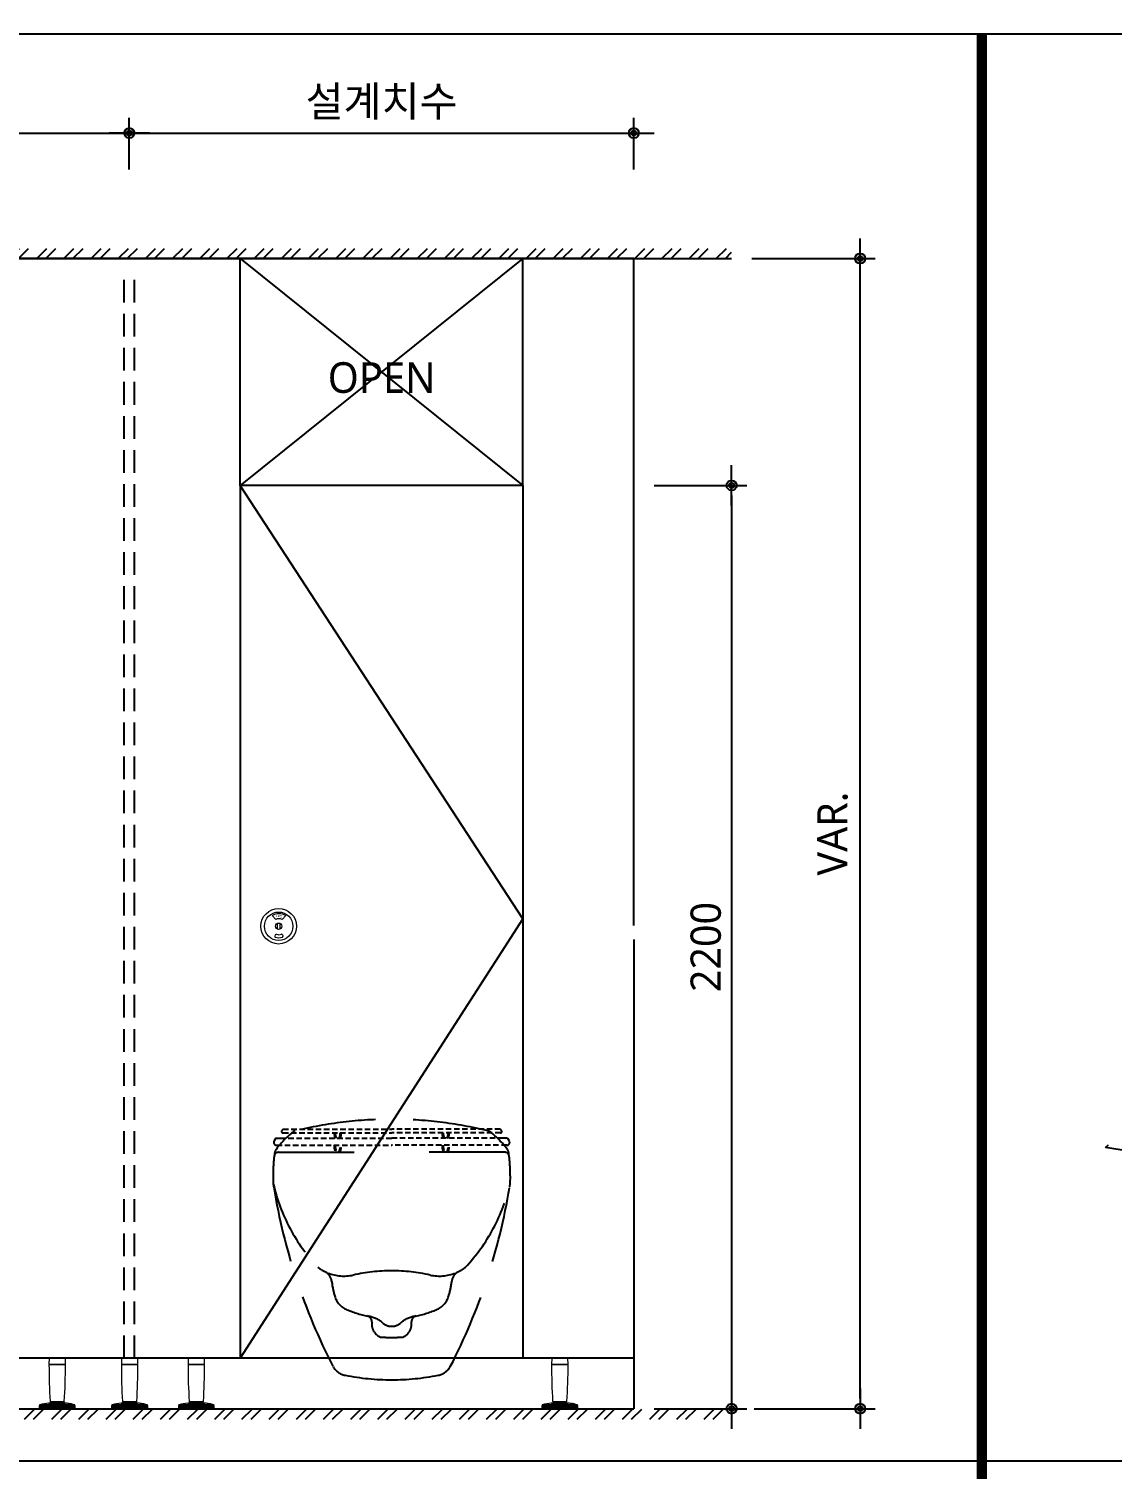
# Model space of a CAD drawing. Extents: x -256 to 8104, y -176 to 5714.
# Drawn here: x 3621 to 4694, y 4116 to 5543 of the extents above; entities that cross this region are included whole.
import ezdxf
from ezdxf.enums import TextEntityAlignment as Align

# ---------------------------------------------------------------- set-up
doc = ezdxf.new("R2010")
doc.units = 0
doc.header["$LTSCALE"] = 30
doc.linetypes.add('HIDDEN', pattern=[0.375, 0.25, -0.125])
doc.layers.get('0').update_dxf_attribs({"linetype": 'CONTINUOUS'})
doc.layers.get('DEFPOINTS').update_dxf_attribs({"linetype": 'CONTINUOUS'})
for name, color, linetype in [('DIM', 7, 'CONTINUOUS'), ('FIN', 5, 'CONTINUOUS'), ('HAT', 8, 'CONTINUOUS'), ('HID', 9, 'HIDDEN'), ('문자', 3, 'CONTINUOUS'), ('부자재', 4, 'CONTINUOUS'), ('잠금쇠(회전형)', 4, 'CONTINUOUS'), ('치수', 1, 'CONTINUOUS'), ('판넬', 2, 'CONTINUOUS'), ('해치', 8, 'CONTINUOUS')]:
    doc.layers.add(name, color=color, linetype=linetype)
doc.styles.add('HDW', font='gulim.ttc')
doc.styles.add('돋움', font='malgun.ttf')
doc.dimstyles.new('10', dxfattribs={"dimscale": 10, "dimtxt": 3, "dimasz": 1, "dimexe": 1.5, "dimexo": 2, "dimgap": 1, "dimtad": 1, "dimdec": 0, "dimlunit": 6, "dimtxsty": '돋움', "dimblk": 'DIMDOT', "dimcen": -1, "dimdle": 1.5, "dimclrt": 3, "dimazin": 3, "dimtfac": 1, "dimtdec": 0, "dimtix": 1, "dimtmove": 2, "dimatfit": 3, "dimldrblk": 'DIMDOT', "dimarcsym": 0})

# ---------------------------------------------------------------- blocks, each defined once
blk = doc.blocks.new('DIMDOT')
at = {"linetype": 'Continuous'}
blk.add_line((-2, 0), (2, 0), dxfattribs=at)
for radius in [0.5, 0.25]:
    blk.add_circle((0, 0), radius, dxfattribs=at)
blk = doc.blocks.new('*D882')
at = {"layer": 'DEFPOINTS', "color": 0}
for p in [(132041.7, -1384.1), (131541.7, -1440.4), (132041.7, -1440.4)]:
    blk.add_point(p, dxfattribs=at)
at = {"layer": 'DIM', "color": 0, "lineweight": -2, "ltscale": 10}
for p, q in [((131541.7, -1420.4), (131541.7, -1369.1)), ((132041.7, -1420.4), (132041.7, -1369.1)), ((131551.7, -1384.1), (132031.7, -1384.1))]:
    blk.add_line(p, q, dxfattribs=at)
at = {"layer": 'DIM', "color": 0, "lineweight": -2, "xscale": 10, "yscale": 10, "zscale": 10, "rotation": 180}
blk.add_blockref('DIMDOT', (131541.7, -1384.1), dxfattribs=at)
at = {"layer": 'DIM', "color": 0, "lineweight": -2, "xscale": 10, "yscale": 10, "zscale": 10}
blk.add_blockref('DIMDOT', (132041.7, -1384.1), dxfattribs=at)
at = {"layer": 'DIM', "color": 3, "insert": (131791.7, -1354.4), "char_height": 30, "attachment_point": 5, "style": '돋움'}
blk.add_mtext('설계치수', dxfattribs=at)
blk = doc.blocks.new('*D883')
at = {"layer": 'DEFPOINTS', "color": 0}
for p in [(132541.7, -1384.1), (132041.7, -1440.4), (132541.7, -1440.4)]:
    blk.add_point(p, dxfattribs=at)
at = {"layer": 'DIM', "color": 0, "lineweight": -2, "ltscale": 10}
for p, q in [((132041.7, -1420.4), (132041.7, -1369.1)), ((132541.7, -1420.4), (132541.7, -1369.1)), ((132051.7, -1384.1), (132531.7, -1384.1))]:
    blk.add_line(p, q, dxfattribs=at)
at = {"layer": 'DIM', "color": 0, "lineweight": -2, "xscale": 10, "yscale": 10, "zscale": 10, "rotation": 180}
blk.add_blockref('DIMDOT', (132041.7, -1384.1), dxfattribs=at)
at = {"layer": 'DIM', "color": 0, "lineweight": -2, "xscale": 10, "yscale": 10, "zscale": 10}
blk.add_blockref('DIMDOT', (132541.7, -1384.1), dxfattribs=at)
at = {"layer": 'DIM', "color": 3, "insert": (132291.7, -1354.4), "char_height": 30, "attachment_point": 5, "style": '돋움'}
blk.add_mtext('설계치수', dxfattribs=at)
blk = doc.blocks.new('*D884')
at = {"layer": 'DEFPOINTS', "color": 0}
for p in [(132541.7, -1733.3), (132541.7, -2648.3), (132638.6, -2648.3)]:
    blk.add_point(p, dxfattribs=at)
at = {"layer": 'DIM', "color": 0, "lineweight": -2, "ltscale": 10}
for p, q in [((132561.7, -1733.3), (132653.6, -1733.3)), ((132638.6, -1743.3), (132638.6, -2638.3)), ((132561.7, -2648.3), (132653.6, -2648.3))]:
    blk.add_line(p, q, dxfattribs=at)
at = {"layer": 'DIM', "color": 0, "lineweight": -2, "xscale": 10, "yscale": 10, "zscale": 10}
for p, rotation in [((132638.6, -1733.3), 90), ((132638.6, -2648.3), 270)]:
    blk.add_blockref('DIMDOT', p, dxfattribs=dict(at, rotation=rotation))
at = {"layer": 'DIM', "color": 3, "insert": (132613.1, -2190.8), "char_height": 30, "attachment_point": 5, "rotation": 90, "style": '돋움'}
blk.add_mtext('2200', dxfattribs=at)
blk = doc.blocks.new('A$C460A2A32')
at = {"color": 0}
for p, q in [((2.8, 20), (0.5, 16)), ((2.8, 20), (8.6, 20)), ((8.6, 20), (162.3, 20)), ((12.8, 32), (11.2, 30.4)), ((12.6, 27), (162.3, 27)), ((12.8, 32), (162.3, 32)), ((311.8, 32), (162.3, 32)), ((312, 27), (162.3, 27)), ((316, 20), (162.3, 20)), ((311.8, 32), (313.4, 30.4)), ((321.8, 20), (316, 20)), ((321.8, 20), (324.1, 16)), ((3.9, 10), (162.3, 10)), ((320.7, 10), (162.3, 10))]:
    blk.add_line(p, q, dxfattribs=at)
for centre, radius, start, end in [((12.6, 29), 2, 135, 270), ((108.9, 28.2), 26, 182.6717, 198.4118), ((107.4, 28.2), 23, 183.0205, 200.9186), ((68.6, 28.2), 23, 339.0814, 356.9795), ((67.1, 28.2), 26, 341.5882, 357.3283), ((257.5, 28.2), 26, 182.6717, 198.4118), ((256, 28.2), 23, 183.0205, 200.9186), ((217.2, 28.2), 23, 339.0814, 356.9795), ((215.7, 28.2), 26, 341.5882, 357.3283), ((312, 29), 2, 270, 45), ((3.9, 14), 4, 150.0107, 270), ((108.9, 10), 26, 180, 202.6199), ((107.4, 10), 23, 180, 205.7715), ((68.6, 10), 23, 334.2285, 0), ((67.1, 10), 26, 337.3801, 0), ((257.5, 10), 26, 180, 202.6199), ((256, 10), 23, 180, 205.7715), ((217.2, 10), 23, 334.2285, 0), ((215.7, 10), 26, 337.3801, 0), ((320.7, 14), 4, 270, 29.9893)]:
    blk.add_arc(centre, radius, start, end, dxfattribs=at)
blk = doc.blocks.new('*D901')
at = {"layer": 'DEFPOINTS', "color": 0}
for p in [(132638.6, -1508.5), (132766, -1508.5), (132641.1, -2648.3)]:
    blk.add_point(p, dxfattribs=at)
at = {"layer": 'DIM', "color": 0, "lineweight": -2, "ltscale": 10}
for p, q in [((132658.6, -1508.5), (132781, -1508.5)), ((132766, -2638.3), (132766, -1518.5)), ((132661.1, -2648.3), (132781, -2648.3))]:
    blk.add_line(p, q, dxfattribs=at)
at = {"layer": 'DIM', "color": 0, "lineweight": -2, "xscale": 10, "yscale": 10, "zscale": 10}
for p, rotation in [((132766, -1508.5), 90), ((132766, -2648.3), 270)]:
    blk.add_blockref('DIMDOT', p, dxfattribs=dict(at, rotation=rotation))
at = {"layer": 'DIM', "color": 3, "insert": (132738.7, -2078.4), "char_height": 30, "attachment_point": 5, "rotation": 90, "style": '돋움'}
blk.add_mtext('VAR.', dxfattribs=at)
blk = doc.blocks.new('AURA_33', base_point=(128321.5, -6824.2))
at = {"layer": 'HAT'}
h = blk.add_hatch(dxfattribs=at)
h.set_pattern_fill('ANSI32', color=256, scale=2, style=0)
h.set_pattern_definition([(45, (119705.63, -7141.476), (-13.470384, 13.470384), []), (45, (119714.61, -7141.476), (-13.470384, 13.470384), [])])
h.paths.add_polyline_path([(130945, -1498.5), (132638.6, -1498.5), (132638.6, -1508.5), (130945, -1508.5)])
h = blk.add_hatch(dxfattribs=at)
h.set_pattern_fill('ANSI32', color=256, scale=2, style=0)
h.set_pattern_definition([(45, (119705.63, -6959.496), (-13.470384, 13.470384), []), (45, (119714.61, -6959.496), (-13.470384, 13.470384), [])])
h.paths.add_polyline_path([(130945, -2658.7), (132638.6, -2658.7), (132638.6, -2648.7), (130945, -2648.7)])
at = {"layer": '해치'}
h = blk.add_hatch(dxfattribs=at)
h.set_pattern_fill('AR-CONC', color=256, style=0)
h.set_pattern_definition([(50, (131561.03, -3923.5), (182.185, -15.939), [19.05, -209.55]), (355, (131561.03, -3923.5), (-35.243, 191.057), [15.24, -167.64]), (100.451, (131576.2, -3924.82), (146.943, 175.117), [16.19, -178.09]), (46.184, (131561.03, -3872.7), (271.079, -42.042), [28.575, -314.325]), (96.636, (131583.62, -3876.2), (237.404, 247.426), [24.285, -267.135]), (351.184, (131561.03, -3872.7), (237.405, 247.425), [22.86, -251.46]), (21, (131586.43, -3885.4), (151.615, -102.2655), [19.05, -209.55]), (326, (131586.43, -3885.4), (61.802, 184.188), [15.24, -167.64]), (71.4514, (131599.06, -3893.91), (213.416, 81.923), [16.19, -178.09]), (37.5, (131561.027, -3923.49), (3.0886, 84.555), [0, -165.608, 0, -170.18, 0, -168.275]), (7.5, (131561.03, -3923.49), (66.8197, 100.1806), [0, -97.028, 0, -161.798, 0, -64.135]), (327.5, (131504.385, -3923.49), (135.5906, -5.7287), [0, -63.5, 0, -198.12, 0, -262.89]), (317.5, (131478.98, -3923.49), (148.129, 25.4265), [0, -82.55, 0, -131.572, 0, -186.69])])
h.paths.add_polyline_path([(134040.6, -2489.7), (134040.6, -2386.7), (132990.4, -2386.7), (132990.4, -2489.7)])
at = {"color": 2}
blk.add_line((130945, -1508.5), (132638.6, -1508.5), dxfattribs=at)
for p, q in [((132541.7, -2169.6), (132541.7, -1508.5)), ((132541.7, -2183.4), (132541.7, -2648.3)), ((131041.7, -2648.3), (132541.7, -2648.3))]:
    blk.add_line(p, q)
at = {"color": 8}
blk.add_line((130840.3, -2700.1), (134188.1, -2700.1), dxfattribs=at)
at = {"color": 8, "const_width": 10}
blk.add_lwpolyline([(132886.6, -4055), (132886.6, -1285.8)], dxfattribs=at)
at = {"color": 2}
for points in [[(128320.8, -1285.8), (135573.1, -1285.8), (135573.1, -6824.2), (128320.8, -6824.2)], [(128320.8, -1285.8), (135573.1, -1285.8), (135573.1, -6824.2), (128320.8, -6824.2)], [(128320.8, -1285.8), (136302.7, -1285.8), (136302.7, -6824.2), (128320.8, -6824.2)]]:
    blk.add_lwpolyline(points, close=True, dxfattribs=at)
at = {"layer": 'FIN', "linetype": 'Continuous', "lineweight": 15}
for p, q in [((131962.1, -2604.1), (131978.4, -2604.1)), ((131978.4, -2604.7), (131962.1, -2604.7)), ((132033.9, -2604.1), (132050.2, -2604.1)), ((132050.2, -2604.7), (132033.9, -2604.7)), ((132116.3, -2604.7), (132099.9, -2604.7)), ((132100, -2604.1), (132116.3, -2604.1)), ((132460.1, -2604.1), (132476.5, -2604.1)), ((132476.5, -2604.7), (132460.1, -2604.7)), ((131988.1, -2645.6), (131952.4, -2645.6)), ((131988.1, -2646.8), (131952.4, -2646.8)), ((131952.4, -2646.8), (131988.1, -2646.8)), ((131953, -2644.3), (131987.5, -2644.3)), ((131953.9, -2648.4), (131953.9, -2648.3)), ((131953.9, -2648.4), (131953.9, -2648.3)), ((131955.1, -2648.4), (131953.9, -2648.4)), ((131953.9, -2648.4), (131953.9, -2648.4)), ((131955.1, -2648.4), (131955.1, -2648.3)), ((131955.1, -2648.4), (131955.1, -2648.3)), ((131955.1, -2648.4), (131955.1, -2648.4)), ((131978.8, -2642.9), (131961.7, -2642.9)), ((131961.9, -2642.8), (131978.6, -2642.8)), ((131963.2, -2641.2), (131977.3, -2641.2)), ((131972.3, -2648.4), (131972.3, -2648.3)), ((131972.9, -2648.4), (131972.3, -2648.4)), ((131972.9, -2648.4), (131972.9, -2648.3)), ((131973.7, -2648.4), (131973.7, -2648.3)), ((131973.7, -2648.4), (131973.7, -2648.3)), ((131973.7, -2648.4), (131973.7, -2648.3)), ((131973.8, -2648.4), (131973.8, -2648.3)), ((131974, -2648.4), (131973.8, -2648.4)), ((131974, -2648.4), (131974, -2648.3)), ((131974.1, -2648.4), (131974, -2648.4)), ((131974.1, -2648.4), (131974.1, -2648.3)), ((131974.2, -2648.4), (131974.1, -2648.4)), ((131974.2, -2648.4), (131974.2, -2648.3)), ((131974.2, -2648.4), (131974.2, -2648.3)), ((131974.2, -2648.4), (131974.2, -2648.4)), ((131974.3, -2648.4), (131974.2, -2648.4)), ((131974.3, -2648.4), (131974.3, -2648.3)), ((131974.4, -2648.4), (131974.4, -2648.3)), ((131974.7, -2648.4), (131974.7, -2648.3)), ((131974.7, -2648.4), (131974.7, -2648.3)), ((131974.7, -2648.4), (131974.7, -2648.3)), ((131974.8, -2648.4), (131974.7, -2648.4)), ((131974.7, -2648.4), (131974.7, -2648.4)), ((131974.8, -2648.4), (131974.8, -2648.3)), ((131974.9, -2648.4), (131974.8, -2648.4)), ((131974.9, -2648.4), (131974.9, -2648.3)), ((131985.1, -2648.4), (131985.1, -2648.3)), ((131985.3, -2648.4), (131985.3, -2648.3)), ((131985.8, -2648.4), (131985.8, -2648.3)), ((131986.2, -2648.4), (131986.2, -2648.3)), ((131986.4, -2648.4), (131986.4, -2648.3)), ((132059.9, -2645.6), (132024.2, -2645.6)), ((132059.9, -2646.8), (132024.2, -2646.8)), ((132024.2, -2646.8), (132059.9, -2646.8)), ((132024.8, -2644.3), (132059.3, -2644.3)), ((132025.7, -2648.4), (132025.7, -2648.3)), ((132025.7, -2648.4), (132025.7, -2648.3)), ((132026.9, -2648.4), (132025.7, -2648.4)), ((132025.7, -2648.4), (132025.7, -2648.4)), ((132026.9, -2648.4), (132026.9, -2648.3)), ((132026.9, -2648.4), (132026.9, -2648.3)), ((132026.9, -2648.4), (132026.9, -2648.4)), ((132050.6, -2642.9), (132033.5, -2642.9)), ((132033.7, -2642.8), (132050.3, -2642.8)), ((132035, -2641.2), (132049.1, -2641.2)), ((132044.1, -2648.4), (132044.1, -2648.3)), ((132044.7, -2648.4), (132044.1, -2648.4)), ((132044.7, -2648.4), (132044.7, -2648.3)), ((132045.5, -2648.4), (132045.5, -2648.3)), ((132045.5, -2648.4), (132045.5, -2648.3)), ((132045.5, -2648.4), (132045.5, -2648.3)), ((132045.6, -2648.4), (132045.6, -2648.3)), ((132045.8, -2648.4), (132045.6, -2648.4)), ((132045.8, -2648.4), (132045.8, -2648.3)), ((132045.9, -2648.4), (132045.8, -2648.4)), ((132045.9, -2648.4), (132045.9, -2648.3)), ((132046, -2648.4), (132045.9, -2648.4)), ((132046, -2648.4), (132046, -2648.3)), ((132046, -2648.4), (132046, -2648.3)), ((132046, -2648.4), (132046, -2648.4)), ((132046, -2648.4), (132046, -2648.4)), ((132046.1, -2648.4), (132046.1, -2648.3)), ((132046.2, -2648.4), (132046.2, -2648.3)), ((132046.5, -2648.4), (132046.5, -2648.3)), ((132046.5, -2648.4), (132046.5, -2648.3)), ((132046.5, -2648.4), (132046.5, -2648.3)), ((132046.6, -2648.4), (132046.5, -2648.4)), ((132046.5, -2648.4), (132046.5, -2648.4)), ((132046.6, -2648.4), (132046.6, -2648.3)), ((132046.7, -2648.4), (132046.6, -2648.4)), ((132046.7, -2648.4), (132046.7, -2648.3)), ((132056.9, -2648.4), (132056.9, -2648.3)), ((132057.1, -2648.4), (132057.1, -2648.3)), ((132057.6, -2648.4), (132057.6, -2648.3)), ((132058, -2648.4), (132058, -2648.3)), ((132058.2, -2648.4), (132058.2, -2648.3)), ((132125.9, -2645.6), (132090.3, -2645.6)), ((132125.9, -2646.8), (132090.3, -2646.8)), ((132090.3, -2646.8), (132125.9, -2646.8)), ((132090.9, -2644.3), (132125.4, -2644.3)), ((132091.8, -2648.4), (132091.8, -2648.3)), ((132091.8, -2648.4), (132091.8, -2648.3)), ((132093, -2648.4), (132091.8, -2648.4)), ((132091.8, -2648.4), (132091.8, -2648.4)), ((132093, -2648.4), (132093, -2648.3)), ((132093, -2648.4), (132093, -2648.3)), ((132093, -2648.4), (132093, -2648.4)), ((132116.7, -2642.9), (132099.6, -2642.9)), ((132099.8, -2642.8), (132116.4, -2642.8)), ((132101.1, -2641.2), (132115.2, -2641.2)), ((132110.2, -2648.4), (132110.2, -2648.3)), ((132110.8, -2648.4), (132110.2, -2648.4)), ((132110.8, -2648.4), (132110.8, -2648.3)), ((132111.6, -2648.4), (132111.6, -2648.3)), ((132111.6, -2648.4), (132111.6, -2648.3)), ((132111.6, -2648.4), (132111.6, -2648.3)), ((132111.7, -2648.4), (132111.7, -2648.3)), ((132111.9, -2648.4), (132111.7, -2648.4)), ((132111.9, -2648.4), (132111.9, -2648.3)), ((132112, -2648.4), (132111.9, -2648.4)), ((132112, -2648.4), (132112, -2648.3)), ((132112.1, -2648.4), (132112, -2648.4)), ((132112.1, -2648.4), (132112.1, -2648.3)), ((132112.1, -2648.4), (132112.1, -2648.3)), ((132112.1, -2648.4), (132112.1, -2648.3)), ((132112.1, -2648.4), (132112.1, -2648.4)), ((132112.1, -2648.4), (132112.1, -2648.4)), ((132112.3, -2648.4), (132112.3, -2648.3)), ((132112.5, -2648.4), (132112.5, -2648.3)), ((132112.5, -2648.4), (132112.5, -2648.3)), ((132112.6, -2648.4), (132112.6, -2648.3)), ((132112.7, -2648.4), (132112.6, -2648.4)), ((132112.6, -2648.4), (132112.6, -2648.4)), ((132112.7, -2648.4), (132112.7, -2648.3)), ((132112.7, -2648.4), (132112.7, -2648.3)), ((132112.7, -2648.4), (132112.7, -2648.4)), ((132123, -2648.4), (132123, -2648.3)), ((132123.2, -2648.4), (132123.2, -2648.3)), ((132123.6, -2648.4), (132123.6, -2648.3)), ((132124.1, -2648.4), (132124.1, -2648.3)), ((132124.3, -2648.4), (132124.3, -2648.3)), ((132486.1, -2645.6), (132450.5, -2645.6)), ((132486.1, -2646.8), (132450.5, -2646.8)), ((132450.5, -2646.8), (132486.1, -2646.8)), ((132451.1, -2644.3), (132485.6, -2644.3)), ((132452, -2648.4), (132452, -2648.3)), ((132452, -2648.4), (132452, -2648.3)), ((132453.2, -2648.4), (132452, -2648.4)), ((132452, -2648.4), (132452, -2648.4)), ((132453.2, -2648.4), (132453.2, -2648.3)), ((132453.2, -2648.4), (132453.2, -2648.3)), ((132453.2, -2648.4), (132453.2, -2648.4)), ((132476.8, -2642.9), (132459.8, -2642.9)), ((132460, -2642.8), (132476.6, -2642.8)), ((132461.3, -2641.2), (132475.4, -2641.2)), ((132470.4, -2648.4), (132470.4, -2648.3)), ((132470.9, -2648.4), (132470.4, -2648.4)), ((132470.9, -2648.4), (132470.9, -2648.3)), ((132471.8, -2648.4), (132471.8, -2648.3)), ((132471.8, -2648.4), (132471.8, -2648.3)), ((132471.8, -2648.4), (132471.8, -2648.3)), ((132471.9, -2648.4), (132471.9, -2648.3)), ((132472.1, -2648.4), (132471.9, -2648.4)), ((132472.1, -2648.4), (132472.1, -2648.3)), ((132472.2, -2648.4), (132472.1, -2648.4)), ((132472.2, -2648.4), (132472.2, -2648.3)), ((132472.3, -2648.4), (132472.2, -2648.4)), ((132472.3, -2648.4), (132472.3, -2648.3)), ((132472.3, -2648.4), (132472.3, -2648.3)), ((132472.3, -2648.4), (132472.3, -2648.3)), ((132472.3, -2648.4), (132472.3, -2648.4)), ((132472.3, -2648.4), (132472.3, -2648.4)), ((132472.5, -2648.4), (132472.5, -2648.3)), ((132472.7, -2648.4), (132472.7, -2648.3)), ((132472.7, -2648.4), (132472.7, -2648.3)), ((132472.8, -2648.4), (132472.7, -2648.4)), ((132472.8, -2648.4), (132472.8, -2648.3)), ((132472.9, -2648.4), (132472.8, -2648.4)), ((132472.9, -2648.4), (132472.9, -2648.3)), ((132472.9, -2648.4), (132472.9, -2648.3)), ((132472.9, -2648.4), (132472.9, -2648.4)), ((132483.2, -2648.4), (132483.2, -2648.3)), ((132483.4, -2648.4), (132483.4, -2648.3)), ((132483.8, -2648.4), (132483.8, -2648.3)), ((132484.3, -2648.4), (132484.3, -2648.3)), ((132484.5, -2648.4), (132484.5, -2648.3))]:
    blk.add_line(p, q, dxfattribs=at)
at = {"layer": 'FIN', "color": 4, "linetype": 'Continuous', "lineweight": 15}
for p, q in [((131962.2, -2598.5), (131962.2, -2598.5)), ((131962.3, -2598.3), (131978.2, -2598.3)), ((131962.4, -2604.4), (131978.1, -2604.4)), ((131978.4, -2604.1), (131978.3, -2598.5)), ((132034, -2598.5), (132034, -2598.5)), ((132034.1, -2598.3), (132050, -2598.3)), ((132034.1, -2604.4), (132049.9, -2604.4)), ((132050.2, -2604.1), (132050.1, -2598.5)), ((132100.1, -2598.5), (132100.1, -2598.5)), ((132100.2, -2598.3), (132116.1, -2598.3)), ((132100.2, -2604.4), (132116, -2604.4)), ((132116.3, -2604.1), (132116.2, -2598.5)), ((132460.3, -2598.3), (132476.3, -2598.3)), ((132460.3, -2598.5), (132460.3, -2598.5)), ((132460.4, -2604.4), (132476.2, -2604.4)), ((132476.5, -2604.1), (132476.4, -2598.5)), ((131953, -2644.3), (131952.4, -2645.6)), ((131952.4, -2645.6), (131952.4, -2646.8)), ((131952.4, -2646.8), (131952.4, -2648.3)), ((131952.4, -2648.3), (131988.1, -2648.3)), ((131963.2, -2641.2), (131963.8, -2641.8)), ((131976.7, -2641.8), (131963.8, -2641.8)), ((131964.7, -2642), (131964.1, -2642.7)), ((131976.4, -2642.7), (131964.1, -2642.7)), ((131964.7, -2641.8), (131964.7, -2642)), ((131964.7, -2642), (131975.8, -2642)), ((131975.8, -2642), (131975.8, -2641.8)), ((131976.4, -2642.7), (131975.8, -2642)), ((131976.7, -2641.8), (131977.3, -2641.2)), ((131988.1, -2645.6), (131987.5, -2644.3)), ((131988.1, -2646.8), (131988.1, -2645.6)), ((131988.1, -2648.3), (131988.1, -2646.8)), ((132024.8, -2644.3), (132024.2, -2645.6)), ((132024.2, -2645.6), (132024.2, -2646.8)), ((132024.2, -2646.8), (132024.2, -2648.3)), ((132024.2, -2648.3), (132059.9, -2648.3)), ((132035, -2641.2), (132035.6, -2641.8)), ((132048.5, -2641.8), (132035.6, -2641.8)), ((132036.5, -2642), (132035.9, -2642.7)), ((132048.2, -2642.7), (132035.9, -2642.7)), ((132036.5, -2641.8), (132036.5, -2642)), ((132036.5, -2642), (132047.6, -2642)), ((132047.6, -2642), (132047.6, -2641.8)), ((132048.2, -2642.7), (132047.6, -2642)), ((132048.5, -2641.8), (132049.1, -2641.2)), ((132059.9, -2645.6), (132059.3, -2644.3)), ((132059.9, -2646.8), (132059.9, -2645.6)), ((132059.9, -2648.3), (132059.9, -2646.8)), ((132090.9, -2644.3), (132090.3, -2645.6)), ((132090.3, -2645.6), (132090.3, -2646.8)), ((132090.3, -2646.8), (132090.3, -2648.3)), ((132090.3, -2648.3), (132125.9, -2648.3)), ((132101.1, -2641.2), (132101.7, -2641.8)), ((132114.6, -2641.8), (132101.7, -2641.8)), ((132102.6, -2642), (132102, -2642.7)), ((132114.3, -2642.7), (132102, -2642.7)), ((132102.6, -2641.8), (132102.6, -2642)), ((132102.6, -2642), (132113.7, -2642)), ((132113.7, -2642), (132113.7, -2641.8)), ((132114.3, -2642.7), (132113.7, -2642)), ((132114.6, -2641.8), (132115.2, -2641.2)), ((132125.9, -2645.6), (132125.4, -2644.3)), ((132125.9, -2646.8), (132125.9, -2645.6)), ((132125.9, -2648.3), (132125.9, -2646.8)), ((132451.1, -2644.3), (132450.5, -2645.6)), ((132450.5, -2645.6), (132450.5, -2646.8)), ((132450.5, -2646.8), (132450.5, -2648.3)), ((132450.5, -2648.3), (132486.1, -2648.3)), ((132461.3, -2641.2), (132461.9, -2641.8)), ((132474.7, -2641.8), (132461.9, -2641.8)), ((132462.8, -2642), (132462.2, -2642.7)), ((132474.5, -2642.7), (132462.2, -2642.7)), ((132462.8, -2641.8), (132462.8, -2642)), ((132462.8, -2642), (132473.9, -2642)), ((132473.9, -2642), (132473.9, -2641.8)), ((132474.5, -2642.7), (132473.9, -2642)), ((132474.7, -2641.8), (132475.4, -2641.2)), ((132486.1, -2645.6), (132485.6, -2644.3)), ((132486.1, -2646.8), (132486.1, -2645.6)), ((132486.1, -2648.3), (132486.1, -2646.8))]:
    blk.add_line(p, q, dxfattribs=at)
for points in [[(131962.3, -2598.3, 0.124037), (131962.2, -2598.5, -0.001096), (131962.2, -2598.6), (131962.1, -2604.1)], [(132034.1, -2598.3, 0.124037), (132034, -2598.5, -0.001096), (132034, -2598.6), (132033.9, -2604.1)], [(132100.2, -2598.3, 0.124037), (132100.1, -2598.5, -0.001096), (132100.1, -2598.6), (132100, -2604.1)], [(132460.3, -2598.3, 0.124037), (132460.3, -2598.5, -0.001096), (132460.3, -2598.6), (132460.1, -2604.1)]]:
    blk.add_lwpolyline(points, format="xyb", dxfattribs=at)
at = {"layer": 'FIN', "color": 4, "linetype": 'Continuous', "lineweight": 15, "flags": 128}
for points in [[(131978.3, -2598.5, 0.118135), (131978.2, -2598.3, 0.118135)], [(132050.1, -2598.5, 0.118135), (132050, -2598.3, 0.118135)], [(132116.2, -2598.5, 0.118135), (132116.1, -2598.3, 0.118135)], [(132476.4, -2598.5, 0.118135), (132476.3, -2598.3, 0.118135)]]:
    blk.add_lwpolyline(points, format="xyb", dxfattribs=at)
at = {"layer": 'FIN', "color": 4, "linetype": 'Continuous', "lineweight": 15}
for centre, radius, start, end in [((131962.4, -2604.1), 0.292, 179.2415, 270), ((131962.4, -2604.7), 0.292, 90, 179.3579), ((132540.8, -2605), 578.7, 179.9718, 183.5859), ((131424.3, -2605.8), 554.1, 356.3354, 0.1097), ((131978.1, -2604.1), 0.292, 270, 0.7585), ((131978.1, -2604.7), 0.292, 0.6421, 90), ((132034.2, -2604.1), 0.292, 179.2415, 270), ((132034.1, -2604.7), 0.292, 90, 179.3579), ((132612.5, -2605), 578.7, 179.9718, 183.5859), ((131496.1, -2605.8), 554.1, 356.3354, 0.1097), ((132049.9, -2604.1), 0.292, 270, 0.7585), ((132049.9, -2604.7), 0.292, 0.6421, 90), ((132100.2, -2604.7), 0.292, 90, 179.3579), ((132100.2, -2604.1), 0.292, 179.2415, 270), ((132678.6, -2605), 578.7, 179.9718, 183.5859), ((131562.2, -2605.8), 554.1, 356.3354, 0.1097), ((132116, -2604.1), 0.292, 270, 0.7585), ((132116, -2604.7), 0.292, 0.6421, 90), ((132460.4, -2604.1), 0.292, 179.2415, 270), ((132460.4, -2604.7), 0.292, 90, 179.3579), ((133038.8, -2605), 578.7, 179.9718, 183.5859), ((131922.4, -2605.8), 554.1, 356.3354, 0.1097), ((132476.2, -2604.1), 0.292, 270, 0.7585), ((132476.2, -2604.7), 0.292, 0.6421, 90), ((131964.7, -2686.6), 43.8, 93.8991, 105.5006), ((131964.7, -2676.1), 33.3, 91.0115, 94.7479), ((131961.9, -2643), 0.175, 94.7479, 116.6788), ((131975.8, -2676.1), 33.3, 85.2521, 88.9885), ((131978.5, -2643), 0.175, 63.3212, 85.2521), ((131975.8, -2686.6), 43.8, 80.5831, 86.1009), ((131975.8, -2686.6), 43.8, 74.4994, 78.127), ((132036.5, -2686.6), 43.8, 93.8991, 105.5006), ((132036.5, -2676.1), 33.3, 91.0115, 94.7479), ((132033.7, -2643), 0.175, 94.7479, 116.6788), ((132047.6, -2676.1), 33.3, 85.2521, 88.9885), ((132050.3, -2643), 0.175, 63.3212, 85.2521), ((132047.6, -2686.6), 43.8, 80.5831, 86.1009), ((132047.6, -2686.6), 43.8, 74.4994, 78.127), ((132102.6, -2686.6), 43.8, 93.8991, 105.5006), ((132102.6, -2676.1), 33.3, 91.0115, 94.7479), ((132099.8, -2643), 0.175, 94.7479, 116.6788), ((132113.7, -2676.1), 33.3, 85.2521, 88.9885), ((132116.4, -2643), 0.175, 63.3212, 85.2521), ((132113.7, -2686.6), 43.8, 80.5831, 86.1009), ((132113.7, -2686.6), 43.8, 74.4994, 78.127), ((132462.8, -2686.6), 43.8, 93.8991, 105.5006), ((132460, -2643), 0.175, 94.7479, 116.6788), ((132462.8, -2676.1), 33.3, 91.0115, 94.7479), ((132473.9, -2676.1), 33.3, 85.2521, 88.9885), ((132476.6, -2643), 0.175, 63.3212, 85.2521), ((132473.9, -2686.6), 43.8, 80.5831, 86.1009), ((132473.9, -2686.6), 43.8, 74.4994, 78.127)]:
    blk.add_arc(centre, radius, start, end, dxfattribs=at)
at = {"layer": 'FIN', "linetype": 'Continuous', "lineweight": 15}
for points, knots in [([(131973.8, -2648.4), (131973.8, -2648.4), (131973.7, -2648.4), (131973.7, -2648.4), (131973.7, -2648.4)], [0, 0, 0, 0, 0.561741, 1, 1, 1, 1]), ([(131973.7, -2648.4), (131973.7, -2648.4), (131973.7, -2648.4), (131973.7, -2648.4), (131973.7, -2648.4)], [0, 0, 0, 0, 0.557964, 1, 1, 1, 1]), ([(131974.4, -2648.4), (131974.4, -2648.4), (131974.3, -2648.4), (131974.3, -2648.4), (131974.3, -2648.4)], [0, 0, 0, 0, 0.560188, 1, 1, 1, 1]), ([(131974.7, -2648.4), (131974.6, -2648.4), (131974.5, -2648.4), (131974.5, -2648.4), (131974.4, -2648.4)], [0, 0, 0, 0, 0.559958, 1, 1, 1, 1]), ([(131985.3, -2648.4), (131985.3, -2648.4), (131985.1, -2648.4), (131985.1, -2648.4), (131985.1, -2648.4)], [0, 0, 0, 0, 0.558554, 1, 1, 1, 1]), ([(131985.5, -2648.4), (131985.4, -2648.4), (131985.3, -2648.4), (131985.2, -2648.4), (131985.2, -2648.4)], [0, 0, 0, 0, 0.558511, 1, 1, 1, 1]), ([(131985.8, -2648.4), (131985.7, -2648.4), (131985.5, -2648.4), (131985.4, -2648.4), (131985.3, -2648.4)], [0, 0, 0, 0, 0.559859, 1, 1, 1, 1]), ([(131986.2, -2648.4), (131986.1, -2648.4), (131986, -2648.4), (131985.8, -2648.4), (131985.8, -2648.4)], [0, 0, 0, 0, 0.558977, 1, 1, 1, 1]), ([(131986.4, -2648.4), (131986.4, -2648.4), (131986.4, -2648.4), (131986.3, -2648.4), (131986.2, -2648.4)], [0, 0, 0, 0, 0.559094, 1, 1, 1, 1]), ([(132045.6, -2648.4), (132045.6, -2648.4), (132045.5, -2648.4), (132045.5, -2648.4), (132045.5, -2648.4)], [0, 0, 0, 0, 0.561741, 1, 1, 1, 1]), ([(132045.5, -2648.4), (132045.5, -2648.4), (132045.5, -2648.4), (132045.5, -2648.4), (132045.5, -2648.4)], [0, 0, 0, 0, 0.557964, 1, 1, 1, 1]), ([(132046.2, -2648.4), (132046.2, -2648.4), (132046.1, -2648.4), (132046.1, -2648.4), (132046.1, -2648.4)], [0, 0, 0, 0, 0.560188, 1, 1, 1, 1]), ([(132046.5, -2648.4), (132046.4, -2648.4), (132046.3, -2648.4), (132046.3, -2648.4), (132046.2, -2648.4)], [0, 0, 0, 0, 0.559958, 1, 1, 1, 1]), ([(132057.1, -2648.4), (132057.1, -2648.4), (132056.9, -2648.4), (132056.9, -2648.4), (132056.9, -2648.4)], [0, 0, 0, 0, 0.558554, 1, 1, 1, 1]), ([(132057.3, -2648.4), (132057.2, -2648.4), (132057.1, -2648.4), (132057, -2648.4), (132057, -2648.4)], [0, 0, 0, 0, 0.558511, 1, 1, 1, 1]), ([(132057.6, -2648.4), (132057.5, -2648.4), (132057.3, -2648.4), (132057.2, -2648.4), (132057.1, -2648.4)], [0, 0, 0, 0, 0.559859, 1, 1, 1, 1]), ([(132058, -2648.4), (132057.9, -2648.4), (132057.8, -2648.4), (132057.6, -2648.4), (132057.6, -2648.4)], [0, 0, 0, 0, 0.558977, 1, 1, 1, 1]), ([(132058.2, -2648.4), (132058.2, -2648.4), (132058.2, -2648.4), (132058.1, -2648.4), (132058, -2648.4)], [0, 0, 0, 0, 0.559094, 1, 1, 1, 1]), ([(132111.7, -2648.4), (132111.6, -2648.4), (132111.6, -2648.4), (132111.6, -2648.4), (132111.6, -2648.4)], [0, 0, 0, 0, 0.561741, 1, 1, 1, 1]), ([(132111.6, -2648.4), (132111.6, -2648.4), (132111.6, -2648.4), (132111.6, -2648.4), (132111.6, -2648.4)], [0, 0, 0, 0, 0.557964, 1, 1, 1, 1]), ([(132112.3, -2648.4), (132112.3, -2648.4), (132112.2, -2648.4), (132112.2, -2648.4), (132112.1, -2648.4)], [0, 0, 0, 0, 0.560188, 1, 1, 1, 1]), ([(132112.5, -2648.4), (132112.5, -2648.4), (132112.4, -2648.4), (132112.4, -2648.4), (132112.3, -2648.4)], [0, 0, 0, 0, 0.559958, 1, 1, 1, 1]), ([(132123.2, -2648.4), (132123.1, -2648.4), (132123, -2648.4), (132123, -2648.4), (132123, -2648.4)], [0, 0, 0, 0, 0.558554, 1, 1, 1, 1]), ([(132123.4, -2648.4), (132123.3, -2648.4), (132123.2, -2648.4), (132123.1, -2648.4), (132123.1, -2648.4)], [0, 0, 0, 0, 0.558511, 1, 1, 1, 1]), ([(132123.6, -2648.4), (132123.6, -2648.4), (132123.4, -2648.4), (132123.3, -2648.4), (132123.2, -2648.4)], [0, 0, 0, 0, 0.559859, 1, 1, 1, 1]), ([(132124.1, -2648.4), (132124, -2648.4), (132123.9, -2648.4), (132123.7, -2648.4), (132123.6, -2648.4)], [0, 0, 0, 0, 0.558977, 1, 1, 1, 1]), ([(132124.3, -2648.4), (132124.3, -2648.4), (132124.3, -2648.4), (132124.1, -2648.4), (132124.1, -2648.4)], [0, 0, 0, 0, 0.559094, 1, 1, 1, 1]), ([(132471.9, -2648.4), (132471.8, -2648.4), (132471.8, -2648.4), (132471.8, -2648.4), (132471.8, -2648.4)], [0, 0, 0, 0, 0.561741, 1, 1, 1, 1]), ([(132471.8, -2648.4), (132471.8, -2648.4), (132471.8, -2648.4), (132471.8, -2648.4), (132471.8, -2648.4)], [0, 0, 0, 0, 0.557964, 1, 1, 1, 1]), ([(132472.5, -2648.4), (132472.5, -2648.4), (132472.4, -2648.4), (132472.4, -2648.4), (132472.3, -2648.4)], [0, 0, 0, 0, 0.560188, 1, 1, 1, 1]), ([(132472.7, -2648.4), (132472.7, -2648.4), (132472.6, -2648.4), (132472.5, -2648.4), (132472.5, -2648.4)], [0, 0, 0, 0, 0.559958, 1, 1, 1, 1]), ([(132483.4, -2648.4), (132483.3, -2648.4), (132483.2, -2648.4), (132483.2, -2648.4), (132483.2, -2648.4)], [0, 0, 0, 0, 0.558554, 1, 1, 1, 1]), ([(132483.6, -2648.4), (132483.5, -2648.4), (132483.4, -2648.4), (132483.3, -2648.4), (132483.3, -2648.4)], [0, 0, 0, 0, 0.558511, 1, 1, 1, 1]), ([(132483.8, -2648.4), (132483.8, -2648.4), (132483.6, -2648.4), (132483.5, -2648.4), (132483.4, -2648.4)], [0, 0, 0, 0, 0.559859, 1, 1, 1, 1]), ([(132484.3, -2648.4), (132484.2, -2648.4), (132484.1, -2648.4), (132483.9, -2648.4), (132483.8, -2648.4)], [0, 0, 0, 0, 0.558977, 1, 1, 1, 1]), ([(132484.5, -2648.4), (132484.5, -2648.4), (132484.5, -2648.4), (132484.3, -2648.4), (132484.3, -2648.4)], [0, 0, 0, 0, 0.559094, 1, 1, 1, 1])]:
    blk.add_open_spline(points, degree=3, knots=knots, dxfattribs=at)
for points in [[(131973.8, -2648.4), (131973.7, -2648.4)], [(132045.6, -2648.4), (132045.5, -2648.4)], [(132111.6, -2648.4), (132111.6, -2648.4)], [(132471.8, -2648.4), (132471.8, -2648.4)]]:
    blk.add_open_spline(points, degree=1, dxfattribs=at)
at = {"layer": 'FIN', "color": 4, "linetype": 'Continuous', "lineweight": 15}
for points, knots in [([(131983, -2643.3), (131983, -2643.4), (131983.1, -2643.4), (131983.2, -2643.4), (131983.3, -2643.4), (131983.3, -2643.4), (131983.4, -2643.4), (131983.4, -2643.4)], [0, 0, 0, 0, 0.2159727, 0.4318558, 0.6498983, 0.8698049, 1, 1, 1, 1]), ([(131983, -2643.3), (131983, -2643.3), (131983, -2643.3), (131983, -2643.3), (131983, -2643.3), (131983, -2643.3)], [0, 0, 0, 0, 0.110152, 0.664814, 1, 1, 1, 1]), ([(131983.8, -2643.5), (131983.7, -2643.5), (131983.6, -2643.5), (131983.5, -2643.4), (131983.4, -2643.4)], [0, 0, 0, 0, 0.585266, 1, 1, 1, 1]), ([(131983.4, -2643.4), (131983.4, -2643.4), (131983.4, -2643.4), (131983.4, -2643.5), (131983.4, -2643.5)], [0, 0, 0, 0, 0.495973, 1, 1, 1, 1]), ([(131983.4, -2643.5), (131983.5, -2643.5), (131983.6, -2643.5), (131983.7, -2643.5), (131983.8, -2643.5)], [0, 0, 0, 0, 0.405872, 1, 1, 1, 1]), ([(131983.8, -2643.5), (131983.8, -2643.5), (131983.8, -2643.5), (131983.8, -2643.5), (131983.8, -2643.5)], [0, 0, 0, 0, 0.517301, 1, 1, 1, 1]), ([(131983.8, -2643.5), (131984, -2643.6), (131984.4, -2643.6), (131984.9, -2643.7), (131985.2, -2643.8)], [0, 0, 0, 0, 0.470682, 1, 1, 1, 1]), ([(131985.2, -2643.8), (131984.9, -2643.7), (131984.4, -2643.6), (131984, -2643.5), (131983.8, -2643.5)], [0, 0, 0, 0, 0.528575, 1, 1, 1, 1]), ([(131985.2, -2643.8), (131985.2, -2643.8), (131985.2, -2643.8), (131985.2, -2643.8), (131985.2, -2643.8)], [0, 0, 0, 0, 0.529757, 1, 1, 1, 1]), ([(132054.8, -2643.3), (132054.8, -2643.4), (132054.9, -2643.4), (132055, -2643.4), (132055.1, -2643.4), (132055.1, -2643.4), (132055.2, -2643.4), (132055.2, -2643.4)], [0, 0, 0, 0, 0.2159727, 0.4318558, 0.6498983, 0.8698049, 1, 1, 1, 1]), ([(132054.8, -2643.3), (132054.8, -2643.3), (132054.7, -2643.3), (132054.8, -2643.3), (132054.8, -2643.3), (132054.8, -2643.3)], [0, 0, 0, 0, 0.110152, 0.664814, 1, 1, 1, 1]), ([(132055.5, -2643.5), (132055.5, -2643.5), (132055.4, -2643.5), (132055.2, -2643.4), (132055.2, -2643.4)], [0, 0, 0, 0, 0.585266, 1, 1, 1, 1]), ([(132055.2, -2643.4), (132055.2, -2643.4), (132055.2, -2643.4), (132055.2, -2643.5), (132055.2, -2643.5)], [0, 0, 0, 0, 0.495973, 1, 1, 1, 1]), ([(132055.2, -2643.5), (132055.2, -2643.5), (132055.4, -2643.5), (132055.5, -2643.5), (132055.5, -2643.5)], [0, 0, 0, 0, 0.405872, 1, 1, 1, 1]), ([(132055.5, -2643.5), (132055.5, -2643.5), (132055.5, -2643.5), (132055.5, -2643.5), (132055.5, -2643.5)], [0, 0, 0, 0, 0.517301, 1, 1, 1, 1]), ([(132055.5, -2643.5), (132055.8, -2643.6), (132056.2, -2643.6), (132056.7, -2643.7), (132057, -2643.8)], [0, 0, 0, 0, 0.470682, 1, 1, 1, 1]), ([(132057, -2643.8), (132056.7, -2643.7), (132056.2, -2643.6), (132055.8, -2643.5), (132055.5, -2643.5)], [0, 0, 0, 0, 0.528575, 1, 1, 1, 1]), ([(132057, -2643.8), (132057, -2643.8), (132057, -2643.8), (132057, -2643.8), (132057, -2643.8)], [0, 0, 0, 0, 0.529757, 1, 1, 1, 1]), ([(132120.8, -2643.3), (132120.8, -2643.3), (132120.8, -2643.3), (132120.9, -2643.3), (132120.9, -2643.3), (132120.9, -2643.3)], [0, 0, 0, 0, 0.110152, 0.664814, 1, 1, 1, 1]), ([(132120.9, -2643.3), (132120.9, -2643.4), (132121, -2643.4), (132121, -2643.4), (132121.1, -2643.4), (132121.2, -2643.4), (132121.3, -2643.4), (132121.3, -2643.4)], [0, 0, 0, 0, 0.2159727, 0.4318558, 0.6498983, 0.8698049, 1, 1, 1, 1]), ([(132121.6, -2643.5), (132121.6, -2643.5), (132121.5, -2643.5), (132121.3, -2643.4), (132121.3, -2643.4)], [0, 0, 0, 0, 0.585266, 1, 1, 1, 1]), ([(132121.3, -2643.4), (132121.3, -2643.4), (132121.3, -2643.4), (132121.3, -2643.5), (132121.3, -2643.5)], [0, 0, 0, 0, 0.495973, 1, 1, 1, 1]), ([(132121.3, -2643.5), (132121.3, -2643.5), (132121.5, -2643.5), (132121.6, -2643.5), (132121.6, -2643.5)], [0, 0, 0, 0, 0.405872, 1, 1, 1, 1]), ([(132121.6, -2643.5), (132121.6, -2643.5), (132121.6, -2643.5), (132121.6, -2643.5), (132121.6, -2643.5)], [0, 0, 0, 0, 0.517301, 1, 1, 1, 1]), ([(132121.6, -2643.5), (132121.9, -2643.6), (132122.3, -2643.6), (132122.8, -2643.7), (132123, -2643.8)], [0, 0, 0, 0, 0.470682, 1, 1, 1, 1]), ([(132123, -2643.8), (132122.8, -2643.7), (132122.3, -2643.6), (132121.9, -2643.5), (132121.6, -2643.5)], [0, 0, 0, 0, 0.528575, 1, 1, 1, 1]), ([(132123, -2643.8), (132123, -2643.8), (132123, -2643.8), (132123, -2643.8), (132123, -2643.8)], [0, 0, 0, 0, 0.529757, 1, 1, 1, 1]), ([(132481, -2643.3), (132481, -2643.3), (132481, -2643.3), (132481, -2643.3), (132481.1, -2643.3), (132481.1, -2643.3)], [0, 0, 0, 0, 0.110152, 0.664814, 1, 1, 1, 1]), ([(132481.1, -2643.3), (132481.1, -2643.4), (132481.1, -2643.4), (132481.2, -2643.4), (132481.3, -2643.4), (132481.4, -2643.4), (132481.5, -2643.4), (132481.5, -2643.4)], [0, 0, 0, 0, 0.2159727, 0.4318558, 0.6498983, 0.8698049, 1, 1, 1, 1]), ([(132481.8, -2643.5), (132481.8, -2643.5), (132481.6, -2643.5), (132481.5, -2643.4), (132481.5, -2643.4)], [0, 0, 0, 0, 0.585266, 1, 1, 1, 1]), ([(132481.5, -2643.4), (132481.5, -2643.4), (132481.5, -2643.4), (132481.5, -2643.5), (132481.5, -2643.5)], [0, 0, 0, 0, 0.495973, 1, 1, 1, 1]), ([(132481.5, -2643.5), (132481.5, -2643.5), (132481.6, -2643.5), (132481.8, -2643.5), (132481.8, -2643.5)], [0, 0, 0, 0, 0.405872, 1, 1, 1, 1]), ([(132481.8, -2643.5), (132481.8, -2643.5), (132481.8, -2643.5), (132481.8, -2643.5), (132481.8, -2643.5)], [0, 0, 0, 0, 0.517301, 1, 1, 1, 1]), ([(132481.8, -2643.5), (132482.1, -2643.6), (132482.5, -2643.6), (132483, -2643.7), (132483.2, -2643.8)], [0, 0, 0, 0, 0.470682, 1, 1, 1, 1]), ([(132483.2, -2643.8), (132483, -2643.7), (132482.5, -2643.6), (132482.1, -2643.5), (132481.8, -2643.5)], [0, 0, 0, 0, 0.528575, 1, 1, 1, 1]), ([(132483.2, -2643.8), (132483.2, -2643.8), (132483.2, -2643.8), (132483.2, -2643.8), (132483.2, -2643.8)], [0, 0, 0, 0, 0.529757, 1, 1, 1, 1])]:
    blk.add_open_spline(points, degree=3, knots=knots, dxfattribs=at)
for points in [[(131983, -2643.3), (131983, -2643.3)], [(131983.4, -2643.4), (131983.8, -2643.5)], [(131983.8, -2643.5), (131983.8, -2643.5)], [(132054.8, -2643.3), (132054.8, -2643.3)], [(132055.2, -2643.4), (132055.6, -2643.5)], [(132055.5, -2643.5), (132055.6, -2643.5)], [(132120.9, -2643.3), (132120.9, -2643.3)], [(132121.3, -2643.4), (132121.7, -2643.5)], [(132121.6, -2643.5), (132121.7, -2643.5)], [(132481.1, -2643.3), (132481, -2643.3)], [(132481.5, -2643.4), (132481.9, -2643.5)], [(132481.8, -2643.5), (132481.9, -2643.5)]]:
    blk.add_open_spline(points, degree=1, dxfattribs=at)
at = {"layer": 'HID', "ltscale": 3}
for p, q in [((132036.7, -2598.3), (132036.7, -1519.5)), ((132046.7, -2598.3), (132046.7, -1519.5))]:
    blk.add_line(p, q, dxfattribs=at)
at = {"layer": 'HID', "ltscale": 10}
for p in [(132189.5, -2394.2), (132413.9, -2394.2)]:
    blk.add_line(p, (132301.7, -2394.2), dxfattribs=at)
for centre, radius, start, end in [((132301.7, -2764.6), 403.1, 76.2923, 103.7077), ((132259.4, -2445), 90, 128.0065, 143.1013), ((132207.6, -2378.8), 6, 103.9579, 128.0065), ((132395.8, -2378.8), 6, 51.9935, 76.0421), ((132344.1, -2445), 90, 36.8987, 51.9935), ((132364.1, -2418.7), 180, 172.4918, 181.055), ((132189.5, -2398.4), 4.2, 90, 173.3826), ((132194.6, -2396.3), 9, 143.1013, 172.4918), ((132413.9, -2398.4), 4.2, 6.6174, 90), ((132408.9, -2396.3), 9, 7.5082, 36.8987), ((132239.3, -2418.7), 180, 358.945, 7.5082), ((132226.1, -2421.2), 42, 181.055, 190.5892), ((132357, -2386.2), 177, 192.809, 223.5419), ((132246.4, -2386.2), 177, 316.4581, 347.191), ((132377.3, -2421.2), 42, 349.4108, 358.945), ((132779.1, -2331), 602.3, 189.3568, 207.2383), ((131824.3, -2331), 602.3, 332.7617, 350.6432), ((132254.3, -2474.9), 42, 232.3598, 243.5689), ((132301.7, -2682.6), 171, 90, 102.8609), ((132301.7, -2682.6), 171, 77.1391, 90), ((132349.1, -2474.9), 42, 296.4311, 307.6402), ((132230.3, -2523.3), 12, 6.9609, 63.5689), ((132254.3, -2474.9), 42, 248.0565, 282.8609), ((132332.6, -2510.8), 91.1, 186.9609, 196.5836), ((132349.1, -2474.9), 42, 257.1391, 291.9435), ((132270.9, -2510.8), 91.1, 343.4164, 353.0391), ((132373.2, -2523.3), 12, 116.4311, 173.0391), ((132265.4, -2530.8), 21, 196.5836, 247.6201), ((132338, -2530.8), 21, 292.3799, 343.4164), ((132301.7, -2442.7), 116.3, 247.6201, 258.9228), ((132301.7, -2442.7), 116.3, 281.0772, 292.3799), ((132276.2, -2562.3), 6, 0, 77.9673), ((132273.6, -2586.3), 30, 49.4621, 78.9228), ((132295.6, -2564.7), 13.6, 169.8446, 248.5821), ((132301.7, -2553.4), 13.3, 229.4621, 270), ((132301.7, -2553.4), 13.3, 270, 310.5379), ((132329.8, -2586.3), 30, 101.0772, 130.5379), ((132307.8, -2564.7), 13.6, 291.4179, 10.1554), ((132327.2, -2562.3), 6, 102.0327, 180), ((132301.7, -2406.7), 171, 266.2838, 270), ((132301.7, -2406.7), 171, 270, 273.7162), ((132259.1, -2597.5), 18, 210.6249, 258.7833), ((132344.3, -2597.5), 18, 281.2167, 329.3751), ((132301.7, -2382.7), 237, 258.7833, 270), ((132301.7, -2382.7), 237, 270, 281.2167)]:
    blk.add_arc(centre, radius, start, end, dxfattribs=at)
at = {"layer": '부자재', "color": 3}
blk.add_line((132541.7, -1508.5), (131041.7, -1508.5), dxfattribs=at)
blk.add_line((132541.7, -1508.5), (131041.7, -1508.5), dxfattribs=at)
at = {"layer": '잠금쇠(회전형)', "linetype": 'Continuous', "lineweight": 15}
for p, q in [((132183.1, -2159.6), (132186.8, -2163.5)), ((132188.3, -2167.2), (132188.3, -2173)), ((132191, -2167.3), (132191, -2173.1)), ((132196.8, -2159.6), (132193.2, -2163.5)), ((132186.4, -2178.8), (132186, -2179.9)), ((132193.6, -2178.8), (132194, -2179.9))]:
    blk.add_line(p, q, dxfattribs=at)
for radius in [17.6, 14.1, 3.21]:
    blk.add_circle((132189.7, -2170.2), radius, dxfattribs=at)
for centre, radius, start, end in [((132190, -2171.9), 14.1, 61.0478, 118.9522), ((132190, -2169.5), 6.81, 61.8696, 118.1304), ((132186.9, -2180.2), 0.98, 160.8571, 255.4685), ((132187.3, -2179.1), 0.98, 72.2332, 160.8571), ((132190, -2168.4), 13.2, 255.4685, 284.5315), ((132190, -2170.8), 7.75, 252.2332, 287.7668), ((132192.6, -2179.1), 0.98, 19.1429, 107.7668), ((132193, -2180.2), 0.98, 284.5315, 19.1429)]:
    blk.add_arc(centre, radius, start, end, dxfattribs=at)
at = {"layer": '치수'}
for p, q in [((132151.7, -1508.5), (132431.7, -1733.3)), ((132431.7, -1508.5), (132151.7, -1733.3)), ((132431.7, -2162.9), (132151.7, -1733.3)), ((132431.7, -2162.9), (132151.7, -2598.3))]:
    blk.add_line(p, q, dxfattribs=at)
at = {"layer": '판넬', "color": 3}
for p, q in [((132151.7, -1733.3), (132151.7, -1508.5)), ((132431.7, -1733.3), (132431.7, -1508.5)), ((132151.7, -2598.3), (131931.7, -2598.3)), ((132541.7, -2598.3), (132431.7, -2598.3))]:
    blk.add_line(p, q, dxfattribs=at)
at = {"layer": '판넬'}
for p, q in [((132431.7, -1733.3), (132151.7, -1733.3)), ((132151.7, -1733.3), (132151.7, -2598.3)), ((132431.7, -1733.3), (132431.7, -1745.7)), ((132431.7, -1745.7), (132431.7, -2555.2)), ((132431.7, -2555.2), (132431.7, -2598.3)), ((132431.7, -2598.3), (132151.7, -2598.3))]:
    blk.add_line(p, q, dxfattribs=at)
at = {"layer": '판넬', "color": 4}
blk.add_line((132151.7, -2598.3), (132051.7, -2598.3), dxfattribs=at)
at = {"layer": 'HID', "ltscale": 10, "xscale": 0.7200000000011642, "yscale": 0.7200000000011642, "zscale": 0.7200000000011642}
blk.add_blockref('A$C460A2A32', (132184.9, -2394.5), dxfattribs=at)
at = {"layer": '문자', "style": '돋움'}
blk.add_text('OPEN', height=30.34, dxfattribs=at).set_placement((132291.7, -1626.4), align=Align.MIDDLE)
at = {"layer": '잠금쇠(회전형)', "linetype": 'Continuous', "lineweight": 15, "style": 'HDW', "width": 0.659278}
blk.add_text('사용중', height=2.3, dxfattribs=at).set_placement((132186.8, -2161.6), (132193, -2161.6), align=Align.FIT)
at = {"layer": 'DIM', "ltscale": 10}
for base, p1, p2, picture, middle in [((132041.7, -1384.1), (131541.7, -1440.4), (132041.7, -1440.4), '*D882', (131791.7, -1354.4)), ((132541.7, -1384.1), (132041.7, -1440.4), (132541.7, -1440.4), '*D883', (132291.7, -1354.4))]:
    dim = blk.add_linear_dim(base=base, p1=p1, p2=p2, text='설계치수', dimstyle='10', override={"dimtxsty": '돋움'}, dxfattribs=at)
    dim.commit()
    dim.dimension.update_dxf_attribs({"geometry": picture, "text_midpoint": middle})
dim = blk.add_linear_dim(base=(132766, -1508.5), p1=(132641.1, -2648.3), p2=(132638.6, -1508.5), angle=90, text='VAR.', dimstyle='10', dxfattribs=at)
dim.commit()
dim.dimension.update_dxf_attribs({"geometry": '*D901', "text_midpoint": (132738.7, -2078.4), "dimtype": 160})
dim = blk.add_linear_dim(base=(132638.6, -2648.3), p1=(132541.7, -1733.3), p2=(132541.7, -2648.3), angle=90, text='2200', dimstyle='10', override={"dimtxt": 3, "dimtxsty": '돋움'}, dxfattribs=at)
dim.commit()
dim.dimension.update_dxf_attribs({"geometry": '*D884', "text_midpoint": (132613.1, -2190.8)})

msp = doc.modelspace()

# ---------------------------------------------------------------- block references
msp.add_blockref('AURA_33', (0, 0))

doc.saveas('drawing.dxf')
